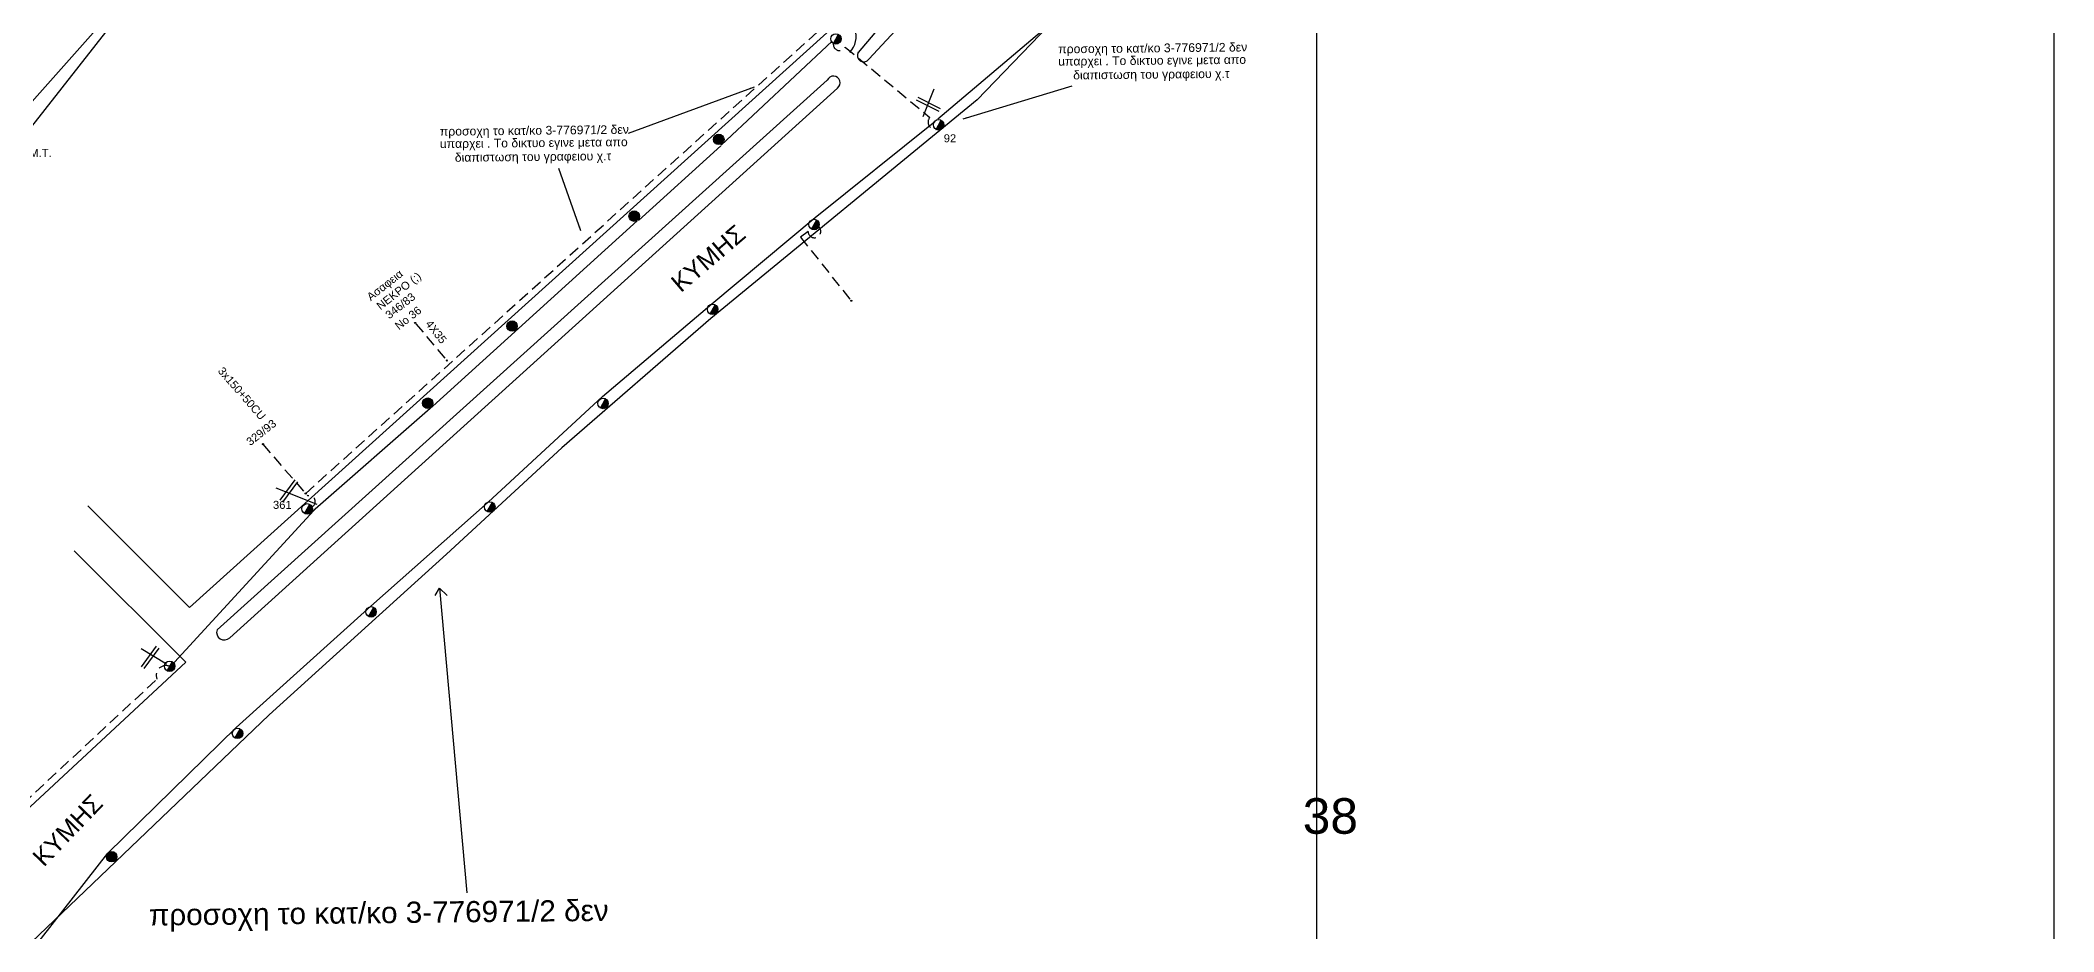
# Model space of a CAD drawing. Header units: millimetres. Extents: x 864 to 3062, y 833 to 2619.
# Drawn here: x 2609.6 to 3062.5, y 1266.1 to 1466.7 of the extents above; entities that cross this region are included whole.
import ezdxf
from ezdxf.enums import TextEntityAlignment as Align

# ---------------------------------------------------------------- set-up
doc = ezdxf.new("R2010")
doc.units = ezdxf.units.MM
doc.linetypes.add('DASHED', pattern=[19.05, 12.7, -6.35])
for name, color, linetype, lineweight in [('3x150+50 XLPE', 7, 'SYN_LINE', 30), ('3x150+50CU', 7, 'Continuous', 30), ('3x70+54.6+25 AL', 7, 'SYN_LINE', 30), ('4X35', 7, 'DASHED', 30), ('text διευθύνσεων', 250, 'Continuous', 30), ('Υπόβαθρο ΔΕΗ', 7, 'Continuous', 30)]:
    doc.layers.add(name, color=color, linetype=linetype, lineweight=lineweight)
for name, color, linetype in [('TEXT ΚΑΛΩΔΙΩΝ', 7, 'Continuous'), ('Άγνωστα', 7, 'Continuous'), ('ΑΓΝΩΣΤΟ ΥΠΟΓΕΙΟ ΚΑΛΩΔΙΟ', 7, 'DASHED'), ('Επιγραφές - Σχήματα', 7, 'Continuous'), ('Καλώδια ΧΤ   3x150+50CU', 7, 'DASHED'), ('Στύλος Ξύλινος', 7, 'Continuous'), ('Στύλος Ξύλινος @ 1', 7, 'Continuous'), ('Στύλος ΦΜ', 7, 'Continuous'), ('Στύλος ΦΜ @ 1', 7, 'Continuous'), ('Συνδέσεις', 7, 'Continuous'), ('Τομή', 7, 'Continuous')]:
    doc.layers.add(name, color=color, linetype=linetype)
doc.styles.add('arial', font='arial.ttf')
doc.styles.get("Standard").update_dxf_attribs({"font": 'arial.ttf'})
doc.linetypes.add('SYN_LINE', pattern='A,0.5,-0.0001,["/\\/\\/\\/",Standard,S=0.1,R=0,X=0,Y=-0.05],-0.25', length=0.7501)
doc.dimstyles.new('ISO-25', dxfattribs={"dimtxt": 2.5, "dimasz": 2.5, "dimexe": 1.25, "dimexo": 0.625, "dimtad": 1, "dimtxsty": 'Standard', "dimcen": 2.5, "dimadec": 0, "dimazin": 0, "dimtfac": 1, "dimtmove": 0, "dimatfit": 3, "dimfxl": 1, "dimarcsym": 0})

# ---------------------------------------------------------------- blocks, each defined once
blk = doc.blocks.new('ΥΠΑΡΧΩΝ ΤΣΙΜΕΝΤΕΝΙΟΣ ΣΤΥΛΟΣ')
at = {"layer": 'Στύλος ΦΜ'}
blk.add_hatch(color=7, dxfattribs=at).paths.add_polyline_path([(-1.3, -2.3, 0.574793), (2.6, 0, 0.268822), (1.3, 2.3)])
at = {"layer": 'Στύλος ΦΜ', "color": 7}
blk.add_line((-1.3, -2.3), (1.3, 2.3), dxfattribs=at)
blk.add_circle((0, 0), 2.62, dxfattribs=at)
at = {"layer": 'Στύλος ΦΜ', "flags": 4}
for tag, p in [('ΑΡΙΘΜΟΣ', (-4.7, 8.1)), ('ΤΥΠΟΣ', (-4.9, 3))]:
    blk.add_attdef(tag, p, '', height=4, dxfattribs=at)
blk = doc.blocks.new('ΥΠΑΡΧΩΝ ΞΥΛΙΝΟΣ ΣΤΥΛΟΣ')
at = {"layer": 'Στύλος Ξύλινος'}
h = blk.add_hatch(color=7, dxfattribs=at)
h.paths.add_polyline_path([(-2.6, 0, 0.270008), (-1.3, -2.3), (1.3, 2.3, 0.576266)])
h.paths.add_polyline_path([(-1.3, -2.3, 0.574793), (2.6, 0, 0.268822), (1.3, 2.3)])
at = {"layer": 'Στύλος Ξύλινος', "color": 7}
blk.add_line((-1.3, -2.3), (1.3, 2.3), dxfattribs=at)
blk.add_circle((0, 0), 2.62, dxfattribs=at)
at = {"layer": 'Στύλος Ξύλινος', "flags": 4}
for tag, p in [('ΑΡΙΘΜΟΣ', (-4.9, 8.6)), ('ΤΥΠΟΣ', (-4.8, 3.4))]:
    blk.add_attdef(tag, p, '', height=4, dxfattribs=at)
blk = doc.blocks.new('_ΣΥΝΔΕΣΗ')
at = {"layer": 'Συνδέσεις', "linetype": 'SYN_LINE', "ltscale": 40}
blk.add_hatch(color=256, dxfattribs=at).paths.add_polyline_path([(0.5, 0, 1), (-0.5, 0, 1)])
at = {"layer": 'Συνδέσεις'}
blk.add_circle((0, 0), 0.5, dxfattribs=at)
blk = doc.blocks.new('ΤΟΜΗ')
at = {"layer": 'Τομή', "ltscale": 40}
for p, q in [((-5.7, 0), (17.1, 0)), ((-5.7, -2.8), (17.1, -2.8))]:
    blk.add_line(p, q, dxfattribs=at)

msp = doc.modelspace()

# ---------------------------------------------------------------- linework, layer by layer
at = {"layer": '3x150+50 XLPE', "color": 5, "linetype": 'DASHED', "lineweight": -3, "ltscale": 0.2}
msp.add_line((2790.67, 1465.07), (2809.67, 1449.3), dxfattribs=at)
at = {"layer": '3x150+50 XLPE', "color": 1, "linetype": 'DASHED', "lineweight": -3, "ltscale": 0.2}
msp.add_lwpolyline([(2782.3, 1423.65), (2780.62, 1422.37), (2791.86, 1408.18)], dxfattribs=at)
at = {"layer": '3x150+50 XLPE', "color": 5, "linetype": 'DASHED', "lineweight": -3, "ltscale": 0.2}
for centre, radius, start, end in [((2789.4, 1465.75), 1.43, 172.6944, 331.675), ((2810.91, 1448.24), 1.63, 139.1964, 275.6733)]:
    msp.add_arc(centre, radius, start, end, dxfattribs=at)
at = {"layer": '3x150+50 XLPE', "color": 1, "linetype": 'DASHED', "lineweight": -3, "ltscale": 0.2}
msp.add_arc((2783.72, 1423.67), 1.43, 180.7068, 40.708, dxfattribs=at)
at = {"layer": '3x150+50CU', "color": 6, "linetype": 'DASHED', "lineweight": -3, "ltscale": 0.2}
msp.add_lwpolyline([(2659.64, 1375.81), (2669.76, 1364.17)], dxfattribs=at)
msp.add_arc((2670.14, 1362.91), 1.31, 289.5025, 107.1131, dxfattribs=at)
at = {"layer": '3x70+54.6+25 AL', "color": 5, "linetype": 'SYN_LINE', "lineweight": -3, "ltscale": 15}
for p, q in [((2787.69, 1466.48), (2762.73, 1443.07)), ((2762.69, 1442.88), (2744.14, 1426.11)), ((2743.84, 1426.08), (2717.18, 1401.8)), ((2717.18, 1401.8), (2697.89, 1384.37)), ((2697.89, 1384.37), (2670.83, 1360.63)), ((2671.09, 1360.88), (2639.81, 1326.8))]:
    msp.add_line(p, q, dxfattribs=at)
at = {"layer": '3x70+54.6+25 AL', "color": 1, "linetype": 'SYN_LINE', "lineweight": -3, "ltscale": 15}
for points in [[(2811.5, 1449.02), (2855.7, 1486.45), (2896.92, 1529.58)], [(2604.54, 1257.9), (2624.78, 1283.82), (2653.69, 1312.09), (2683.97, 1339.41), (2710.34, 1362.74), (2736.09, 1386.5), (2760.66, 1407.38), (2783.89, 1426.82), (2810.77, 1448.4)]]:
    msp.add_lwpolyline(points, dxfattribs=at)
at = {"layer": '3x70+54.6+25 AL', "color": 85, "linetype": 'SYN_LINE', "lineweight": -3, "ltscale": 15}
msp.add_lwpolyline([(2628.01, 1475.72), (2601.79, 1446.12), (2584.31, 1425.91), (2562, 1402.42), (2541.79, 1389.73), (2516.81, 1376.52)], dxfattribs=at)
at = {"layer": '4X35', "color": 7, "linetype": 'DASHED', "lineweight": -3, "ltscale": 0.2}
msp.add_lwpolyline([(2694.04, 1402.91), (2700.95, 1394.75)], dxfattribs=at)
at = {"layer": 'ΑΓΝΩΣΤΟ ΥΠΟΓΕΙΟ ΚΑΛΩΔΙΟ', "color": 6, "linetype": 'DASHED', "lineweight": -2, "ltscale": 0.2}
msp.add_lwpolyline([(2669.29, 1364.71), (2786.26, 1470.22)], dxfattribs=at)
at = {"layer": 'Επιγραφές - Σχήματα', "lineweight": -3}
msp.add_lwpolyline([(863.7, 1860.67), (3062.46, 1860.7), (3062.47, 841.56), (863.7, 841.54)], close=True, dxfattribs=at)
at = {"layer": 'Καλώδια ΧΤ   3x150+50CU', "color": 151, "linetype": 'DASHED', "ltscale": 0.2}
msp.add_lwpolyline([(2591.8, 1281.99), (2635.84, 1322.98)], dxfattribs=at)
msp.add_arc((2637.86, 1323.82), 2.19, 67.3488, 202.612, dxfattribs=at)
at = {"layer": 'Τομή', "lineweight": -3}
for p, q in [((2810.57, 1455.64), (2808.14, 1449.41)), ((2662.55, 1366.01), (2671.79, 1362.32)), ((2632.27, 1329.83), (2638.02, 1326.41))]:
    msp.add_line(p, q, dxfattribs=at)
at = {"layer": 'Υπόβαθρο ΔΕΗ', "lineweight": -3}
for p, q in [((2795.95, 1462.39), (2894.84, 1569.26)), ((2820.35, 1453.25), (2902.81, 1538.92)), ((2786.53, 1468.35), (2643.14, 1339.07)), ((2649.37, 1334.05), (2786.62, 1457.67)), ((2643.14, 1339.07), (2620.3, 1361.95)), ((2642.37, 1326.76), (2617.25, 1351.85)), ((2642.37, 1326.76), (2584.9, 1273.47))]:
    msp.add_line(p, q, dxfattribs=at)
at = {"layer": 'Υπόβαθρο ΔΕΗ', "color": 1, "linetype": 'Continuous', "lineweight": -2, "ltscale": 0.2}
for p, q in [((2698.4, 1341.8), (2699.42, 1343.42)), ((2699.42, 1343.42), (2701.11, 1341.8)), ((2705.65, 1274.89), (2699.47, 1343.43))]:
    msp.add_line(p, q, dxfattribs=at)
at = {"layer": 'Υπόβαθρο ΔΕΗ', "lineweight": -3}
msp.add_lwpolyline([(895.62, 1848.12), (2896.63, 1848.12), (2896.63, 844.79), (895.62, 844.79)], close=True, dxfattribs=at)
for points in [[(2870.1, 1554.29), (2793.58, 1463.94)], [(2720.88, 1506.54), (2678.64, 1537.81), (2591.4, 1426.72)], [(2788.93, 1455.92), (2652.21, 1332.27)], [(2820.35, 1453.25), (2760.4, 1404.05), (2726.89, 1374.95), (2700.97, 1351.06), (2661.06, 1314.92), (2600.66, 1257.09), (2626.36, 1228.66)]]:
    msp.add_lwpolyline(points, dxfattribs=at)
at = {"layer": 'Υπόβαθρο ΔΕΗ', "color": 7, "linetype": 'Continuous', "lineweight": -2, "ltscale": 0.2}
msp.add_arc((2788.07, 1467.47), 5.04, 316.1456, 144.822, dxfattribs=at)
at = {"layer": 'Υπόβαθρο ΔΕΗ', "lineweight": -3}
for centre, radius, start, end in [((2794.78, 1463.2), 1.42, 148.2643, 325.461), ((2788.01, 1457.11), 1.5, 307.4608, 157.9246), ((2650.99, 1333.48), 1.72, 160.834, 315.1387)]:
    msp.add_arc(centre, radius, start, end, dxfattribs=at)

# ---------------------------------------------------------------- block references
at = {"layer": 'Στύλος Ξύλινος @ 1', "lineweight": -3, "ltscale": 40}
ref = msp.add_blockref('ΥΠΑΡΧΩΝ ΞΥΛΙΝΟΣ ΣΤΥΛΟΣ', (2602.6, 1445.26), dxfattribs=dict(at, xscale=0.4499999999998181, yscale=0.4499999999998181, zscale=0.4499999999998181))
ref.add_attrib('ΤΥΠΟΣ', '6M.T.', (2605.74, 1440.42), dxfattribs={"layer": 'Στύλος Ξύλινος', "height": 1.8, "flags": 4})
at = {"layer": 'Στύλος Ξύλινος @ 1', "lineweight": -3, "ltscale": 40, "xscale": 0.449999999999818, "yscale": 0.449999999999818, "zscale": 0.449999999999818}
for p in [(2762.21, 1444.36), (2743.18, 1427.11), (2715.71, 1402.38), (2696.75, 1385.02), (2625.65, 1283.02)]:
    msp.add_blockref('ΥΠΑΡΧΩΝ ΞΥΛΙΝΟΣ ΣΤΥΛΟΣ', p, dxfattribs=at)
at = {"layer": 'Στύλος ΦΜ @ 1', "lineweight": -3, "ltscale": 40}
ref = msp.add_blockref('ΥΠΑΡΧΩΝ ΤΣΙΜΕΝΤΕΝΙΟΣ ΣΤΥΛΟΣ', (2788.56, 1466.96), dxfattribs=dict(at, xscale=0.449999999999818, yscale=0.449999999999818, zscale=0.449999999999818))
ref.add_attrib('ΤΥΠΟΣ', '91', (2779.18, 1468.29), dxfattribs={"layer": 'Στύλος ΦΜ', "height": 1.8, "flags": 4})
ref = msp.add_blockref('ΥΠΑΡΧΩΝ ΤΣΙΜΕΝΤΕΝΙΟΣ ΣΤΥΛΟΣ', (2811.65, 1447.64), dxfattribs=dict(at, xscale=0.449999999999818, yscale=0.449999999999818, zscale=0.449999999999818))
ref.add_attrib('ΤΥΠΟΣ', '92', (2812.81, 1443.71), dxfattribs={"layer": 'Στύλος ΦΜ', "height": 1.8, "flags": 4})
at = {"layer": 'Στύλος ΦΜ @ 1', "lineweight": -3, "ltscale": 40, "xscale": 0.4499999999998181, "yscale": 0.4499999999998181, "zscale": 0.4499999999998181}
for p in [(2783.64, 1425.21), (2760.82, 1406.13), (2736.18, 1384.96), (2710.7, 1361.68), (2684, 1338.09), (2638.7, 1325.85), (2653.96, 1310.75)]:
    msp.add_blockref('ΥΠΑΡΧΩΝ ΤΣΙΜΕΝΤΕΝΙΟΣ ΣΤΥΛΟΣ', p, dxfattribs=at)
at = {"layer": 'Στύλος ΦΜ @ 1', "lineweight": -3, "ltscale": 40}
ref = msp.add_blockref('ΥΠΑΡΧΩΝ ΤΣΙΜΕΝΤΕΝΙΟΣ ΣΤΥΛΟΣ', (2669.61, 1361.25), dxfattribs=dict(at, xscale=0.4499999999998181, yscale=0.4499999999998181, zscale=0.4499999999998181))
ref.add_attrib('ΤΥΠΟΣ', '361', (2661.94, 1361.26), dxfattribs={"layer": 'Στύλος ΦΜ', "height": 1.8, "flags": 4})
at = {"layer": 'Συνδέσεις', "lineweight": -3, "xscale": 0.25, "yscale": 0.25, "zscale": 0.25}
for p in [(2791.84, 1464.06), (2792.02, 1408.07), (2693.91, 1403.07), (2701.03, 1394.63), (2659.7, 1375.81), (2669.29, 1364.71)]:
    msp.add_blockref('_ΣΥΝΔΕΣΗ', p, dxfattribs=at)
at = {"layer": 'Τομή', "lineweight": -3}
for p, xscale, yscale, zscale, rotation in [((2808.22, 1453.24), 0.2499999999999995, 0.2499999999999995, 0.2499999999999995, 333.1175963825642), ((2664.42, 1364.33), 0.2499999999999996, 0.2499999999999996, 0.2499999999999996, 53.64867218581642), ((2633.21, 1326.9), 0.2499999999999996, 0.2499999999999996, 0.2499999999999996, 53.64867218581642)]:
    msp.add_blockref('ΤΟΜΗ', p, dxfattribs=dict(at, xscale=xscale, yscale=yscale, zscale=zscale, rotation=rotation))

# ---------------------------------------------------------------- texts
at = {"layer": 'text διευθύνσεων', "color": 7, "lineweight": -3}
for rotation, p in [(40.4145, (2759.82, 1417.63)), (46.1211, (2615.74, 1289.01))]:
    msp.add_text('ΚYMHΣ', height=4, rotation=rotation, dxfattribs=at).set_placement(p, align=Align.MIDDLE_CENTER)
at = {"layer": 'TEXT ΚΑΛΩΔΙΩΝ', "color": 1, "linetype": 'Continuous', "lineweight": -3, "ltscale": 0.2}
for s, height, p in [('προσοχη το κατ/κο 3-776971/2 δεν ', 1.9633, (2860.2, 1464.92)), ('uπαρχει . Το δικτυο εγινε μετα απο ', 1.9633, (2860.06, 1462.14)), ('διαπιστωση του γραφειου χ.τ', 1.9633, (2859.51, 1459.01)), ('προσοχη το κατ/κο 3-776971/2 δεν ', 1.9633, (2721.11, 1446.39)), ('uπαρχει . Το δικτυο εγινε μετα απο ', 1.9633, (2720.98, 1443.61)), ('διαπιστωση του γραφειου χ.τ', 1.9633, (2720.43, 1440.49)), ('προσοχη το κατ/κο 3-776971/2 δεν ', 4.7764, (2686.65, 1270.46))]:
    msp.add_text(s, height=height, rotation=0.5805, dxfattribs=at).set_placement(p, align=Align.MIDDLE_CENTER)
at = {"layer": 'TEXT ΚΑΛΩΔΙΩΝ', "linetype": 'Continuous', "lineweight": -3, "ltscale": 0.2}
for s, rotation, p in [('4X35', 308.3718, (2698.64, 1401.08)), ('3x150+50CU', 311.07, (2654.94, 1387.22))]:
    msp.add_text(s, height=1.8, rotation=rotation, dxfattribs=at).set_placement(p, align=Align.MIDDLE_CENTER)
at = {"layer": 'Άγνωστα', "color": 1, "lineweight": -3, "ltscale": 40, "char_height": 1.8, "width": 27.758, "attachment_point": 1, "rotation": 38.1972, "style": 'arial'}
for s, insert in [('Aσαφεια\\P ', (2682.82, 1409.37)), ('ΝΕΚΡΟ (;)', (2685.01, 1407.32))]:
    msp.add_mtext(s, dxfattribs=dict(at, insert=insert))
at = {"layer": 'Άγνωστα', "lineweight": -3, "ltscale": 40, "char_height": 1.8, "width": 27.758, "attachment_point": 1, "rotation": 38.1972, "style": 'arial'}
for s, insert in [('346/83', (2686.98, 1405.28)), ('Nο 36', (2689.14, 1402.83)), ('329/93', (2655.71, 1376.77))]:
    msp.add_mtext(s, dxfattribs=dict(at, insert=insert))
at = {"layer": 'Επιγραφές - Σχήματα', "lineweight": -3, "insert": (2893.55, 1296.18), "char_height": 8, "width": 15.5504, "attachment_point": 1, "style": 'arial'}
msp.add_mtext('38', dxfattribs=at)

# ---------------------------------------------------------------- leaders
at = {"layer": 'Επιγραφές - Σχήματα', "color": 1, "lineweight": -3, "ltscale": 40}
for points in [[(2770.15, 1456.14), (2741.86, 1445.69)], [(2817.19, 1449), (2841.7, 1456.38)], [(2731.2, 1423.78), (2726.25, 1437.8)]]:
    msp.add_leader(points, dimstyle='ISO-25', override={"dimasz": 1, "dimtad": 0}, dxfattribs=at)

doc.saveas('drawing.dxf')
